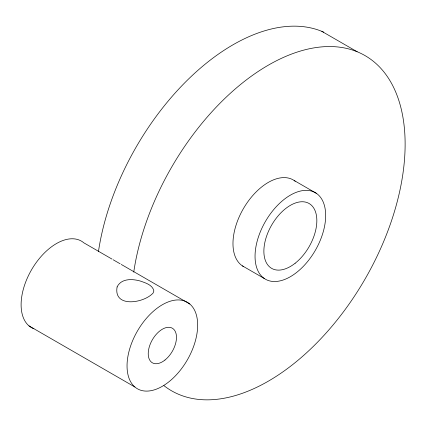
<?xml version="1.0" encoding="UTF-8"?>
<svg xmlns="http://www.w3.org/2000/svg" width="426" height="426" viewBox="0 0 426 426"><rect width="100%" height="100%" fill="white"/><g stroke="black" fill="none" stroke-linecap="round" stroke-linejoin="round"><path stroke-width="0.64" d="M321.838 31.354L357.148 51.738M294.18 180.517L316.246 193.26A49.938 28.83 -60 0 1 298.211 271.154A49.938 28.83 -60 0 1 256.617 243.395A49.938 28.83 -60 0 1 316.246 193.26M242.399 265.872L264.471 278.609M112.065 259.13L83.853 242.841A49.938 28.83 -60 0 0 31.599 269.685A49.938 28.83 -60 0 0 33.862 328.75M113.215 259.796L120.121 263.785M121.272 264.445L189.788 304.004A49.938 28.83 -60 0 1 167.897 382.585A49.938 28.83 -60 0 1 129.382 349.959A49.938 28.83 -60 0 1 189.788 304.004M28.989 325.869L134.925 387.026M243.464 266.527A49.938 28.83 -60 0 1 244.274 207.164A49.938 28.83 -60 0 1 295.197 181.252M133.748 272.086A193.51 111.724 -60 0 1 323.004 46.785A193.51 111.724 -60 0 1 378.086 254.098A193.51 111.724 -60 0 1 163.914 385.626M98.438 251.697A193.51 111.724 -60 0 1 188.436 79.124A193.51 111.724 -60 0 1 323.664 32.131M117.107 286.932C113.236 308.259 144.174 303.221 153.168 292.95L153.861 290.921C152.567 284.813 145.388 282.848 140.202 281.016C132.31 278.769 121.24 278.29 117.107 286.932M295.159 263.236A37.456 21.625 -60 0 0 310.517 204.459A37.456 21.625 -60 0 0 265.403 240.104A37.456 21.625 -60 0 0 295.159 263.236M164.974 360.029A19.974 11.534 -60 0 0 173.068 328.702A19.974 11.534 -60 0 0 149.025 347.818A19.974 11.534 -60 0 0 164.974 360.029"/></g></svg>
